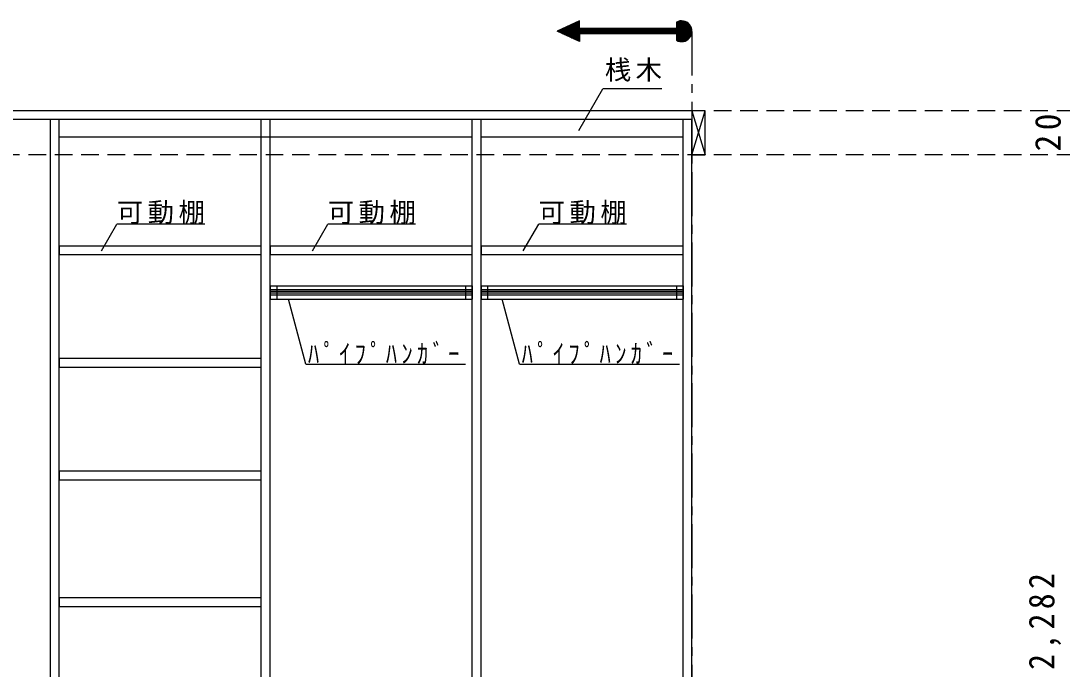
# Model space of a CAD drawing. Units: millimetres at full size, sheet at 1:20; details may follow other scales. Extents: x -8005 to 8005, y -2932 to 2722.
# Drawn here: x 1633 to 4003, y -679 to 795 of the extents above; entities that cross this region are included whole.
import ezdxf

# ---------------------------------------------------------------- set-up
doc = ezdxf.new("R2010")
doc.units = ezdxf.units.MM
doc.header["$LTSCALE"] = 20
doc.linetypes.add('CHAIN1', pattern=[8, 5, -1, 1, -1])
doc.linetypes.add('DASHED2', pattern=[3, 2, -1])
for name, color, linetype in [('0-2_本体', 2, 'Continuous'), ('0-4_可動棚', 3, 'Continuous'), ('0-6_ﾊﾟｲﾌﾟﾊﾝｶﾞｰ', 4, 'Continuous'), ('0-7_桟木・巾木', 2, 'Continuous'), ('0-8_引き出し', 2, 'Continuous'), ('0-A_文字', 7, 'Continuous'), ('0-B_寸法', 7, 'Continuous')]:
    doc.layers.add(name, color=color, linetype=linetype)
doc.styles.add('ＭＳ ゴシック', font='')
doc.styles.get('ＭＳ ゴシック').set_extended_font_data('MS Gothic')

msp = doc.modelspace()

# ---------------------------------------------------------------- linework, layer by layer
at = {"layer": '0-2_本体', "color": 3}
for p, q in [((3160.66, 590.73), (1220.66, 590.73)), ((3160.66, 570.73), (1220.66, 570.73)), ((1700.66, -1711.27), (1700.66, 570.73)), ((1720.66, -1711.27), (1720.66, 570.73)), ((2180.66, -1711.27), (2180.66, 570.73)), ((2200.66, -1711.27), (2200.66, 570.73)), ((2660.66, -1711.27), (2660.66, 570.73)), ((2680.66, -1711.27), (2680.66, 570.73)), ((3140.66, -1711.27), (3140.66, 570.73)), ((3160.66, 590.73), (3160.66, 570.73)), ((3160.66, -1711.27), (3160.66, 570.73))]:
    msp.add_line(p, q, dxfattribs=at)
at = {"layer": '0-4_可動棚'}
for p, q in [((2179.66, 283.23), (1721.66, 283.23)), ((2659.66, 283.23), (2201.66, 283.23)), ((3139.66, 283.23), (2681.66, 283.23)), ((2179.66, 27.23), (1721.66, 27.23)), ((2179.66, -228.77), (1721.66, -228.77)), ((1721.66, -248.77), (1721.66, -228.77)), ((2179.66, -228.77), (2179.66, -248.77)), ((2179.66, -248.77), (1721.66, -248.77)), ((2179.66, -516.77), (1721.66, -516.77))]:
    msp.add_line(p, q, dxfattribs=at)
for points in [[(2179.66, 283.23), (2179.66, 263.23), (1721.66, 263.23), (1721.66, 283.23)], [(2659.66, 283.23), (2659.66, 263.23), (2201.66, 263.23), (2201.66, 283.23)], [(3139.66, 283.23), (3139.66, 263.23), (2681.66, 263.23), (2681.66, 283.23)], [(2179.66, 27.23), (2179.66, 7.23), (1721.66, 7.23), (1721.66, 27.23)], [(2179.66, -516.77), (2179.66, -536.77), (1721.66, -536.77), (1721.66, -516.77)]]:
    msp.add_lwpolyline(points, dxfattribs=at)
at = {"layer": '0-6_ﾊﾟｲﾌﾟﾊﾝｶﾞｰ', "color": 3}
for p, q in [((2200.66, 192.73), (2200.66, 162.73)), ((2200.66, 192.73), (2660.66, 192.73)), ((2660.66, 192.73), (2660.66, 162.73)), ((2680.66, 192.73), (2680.66, 162.73)), ((2680.66, 192.73), (3140.66, 192.73)), ((3140.66, 192.73), (3140.66, 162.73)), ((2200.66, 162.73), (2660.66, 162.73)), ((2680.66, 162.73), (3140.66, 162.73))]:
    msp.add_line(p, q, dxfattribs=at)
at = {"layer": '0-6_ﾊﾟｲﾌﾟﾊﾝｶﾞｰ', "color": 7}
for p, q in [((2215.66, 192.73), (2215.66, 162.73)), ((2645.66, 192.73), (2645.66, 162.73)), ((2695.66, 192.73), (2695.66, 162.73)), ((3125.66, 192.73), (3125.66, 162.73))]:
    msp.add_line(p, q, dxfattribs=at)
at = {"layer": '0-6_ﾊﾟｲﾌﾟﾊﾝｶﾞｰ'}
for p, q in [((2660.66, 183.73), (2200.66, 183.73)), ((2660.66, 179.73), (2200.66, 179.73)), ((2660.66, 175.73), (2200.66, 175.73)), ((2660.66, 171.73), (2200.66, 171.73)), ((3140.66, 183.73), (2680.66, 183.73)), ((3140.66, 179.73), (2680.66, 179.73)), ((3140.66, 175.73), (2680.66, 175.73)), ((3140.66, 171.73), (2680.66, 171.73))]:
    msp.add_line(p, q, dxfattribs=at)
at = {"layer": '0-7_桟木・巾木', "color": 7}
for p, q in [((2660.66, 530.73), (1720.66, 530.73)), ((3140.66, 530.73), (2680.66, 530.73))]:
    msp.add_line(p, q, dxfattribs=at)
at = {"layer": '0-8_引き出し', "color": 7}
for p, q in [((3160.66, 590.73), (3190.66, 490.73)), ((3160.66, 490.73), (3190.66, 590.73))]:
    msp.add_line(p, q, dxfattribs=at)
at = {"layer": '0-8_引き出し', "color": 3}
msp.add_lwpolyline([(3190.66, 490.73), (3190.66, 590.73), (3160.66, 590.73), (3160.66, 490.73)], close=True, dxfattribs=at)
at = {"layer": '0-A_文字'}
for p, q in [((2904.76, 795.21), (2853.94, 771.6)), ((2904.76, 755.62), (2877.73, 782.65)), ((2904.76, 758.45), (2879.66, 783.55)), ((2904.76, 761.27), (2881.59, 784.44)), ((2904.76, 764.1), (2883.52, 785.34)), ((2905.99, 765.7), (2885.45, 786.24)), ((2908.82, 765.7), (2887.39, 787.13)), ((2911.65, 765.7), (2889.32, 788.03)), ((2914.48, 765.7), (2891.25, 788.93)), ((2904.76, 778.24), (2893.18, 789.83)), ((2904.76, 781.07), (2895.11, 790.72)), ((2904.76, 783.9), (2897.04, 791.62)), ((2904.76, 786.73), (2898.97, 792.52)), ((2904.76, 789.56), (2900.9, 793.42)), ((2904.76, 792.39), (2902.83, 794.31)), ((2904.76, 777.49), (2904.76, 795.21)), ((3156.59, 758.34), (3125.25, 789.69)), ((3155.39, 756.72), (3125.25, 786.86)), ((3154.06, 755.22), (3125.25, 784.03)), ((3157.67, 760.09), (3125.55, 792.22)), ((3158.61, 761.98), (3127.43, 793.16)), ((3159.41, 764.01), (3129.47, 793.96)), ((3160.04, 766.21), (3131.67, 794.58)), ((3160.47, 768.61), (3134.06, 795.02)), ((3160.66, 771.25), (3136.7, 795.2)), ((3160.52, 774.22), (3139.67, 795.06)), ((3159.86, 777.71), (3143.16, 794.4)), ((3158.1, 782.29), (3147.75, 792.65)), ((2904.76, 747.99), (2853.94, 771.6)), ((2855.62, 770.82), (2854.56, 771.88)), ((2860.9, 768.36), (2856.49, 772.78)), ((2866.19, 765.91), (2858.42, 773.68)), ((2871.47, 763.45), (2860.35, 774.57)), ((2876.75, 761), (2862.28, 775.47)), ((2882.03, 758.54), (2864.21, 776.37)), ((2887.32, 756.09), (2866.14, 777.26)), ((2892.6, 753.64), (2868.07, 778.16)), ((2897.88, 751.18), (2870, 779.06)), ((2903.17, 748.73), (2871.94, 779.96)), ((2904.76, 749.96), (2873.87, 780.85)), ((2904.76, 752.79), (2875.8, 781.75)), ((3125.25, 765.7), (2904.76, 765.7)), ((2904.76, 765.7), (2904.76, 747.99)), ((2917.31, 765.7), (2905.51, 777.49)), ((2920.13, 765.7), (2908.34, 777.49)), ((2922.96, 765.7), (2911.17, 777.49)), ((2925.79, 765.7), (2914, 777.49)), ((2928.62, 765.7), (2916.83, 777.49)), ((2931.45, 765.7), (2919.65, 777.49)), ((2934.28, 765.7), (2922.48, 777.49)), ((2937.1, 765.7), (2925.31, 777.49)), ((2939.93, 765.7), (2928.14, 777.49)), ((2942.76, 765.7), (2930.97, 777.49)), ((2945.59, 765.7), (2933.8, 777.49)), ((2948.42, 765.7), (2936.62, 777.49)), ((2951.25, 765.7), (2939.45, 777.49)), ((2954.08, 765.7), (2942.28, 777.49)), ((2956.9, 765.7), (2945.11, 777.49)), ((2959.73, 765.7), (2947.94, 777.49)), ((2962.56, 765.7), (2950.77, 777.49)), ((2965.39, 765.7), (2953.6, 777.49)), ((2968.22, 765.7), (2956.42, 777.49)), ((2971.05, 765.7), (2959.25, 777.49)), ((2973.87, 765.7), (2962.08, 777.49)), ((2976.7, 765.7), (2964.91, 777.49)), ((2979.53, 765.7), (2967.74, 777.49)), ((2982.36, 765.7), (2970.57, 777.49)), ((2985.19, 765.7), (2973.39, 777.49)), ((2988.02, 765.7), (2976.22, 777.49)), ((2990.84, 765.7), (2979.05, 777.49)), ((2993.67, 765.7), (2981.88, 777.49)), ((2996.5, 765.7), (2984.71, 777.49)), ((2999.33, 765.7), (2987.54, 777.49)), ((3002.16, 765.7), (2990.36, 777.49)), ((3004.99, 765.7), (2993.19, 777.49)), ((3007.82, 765.7), (2996.02, 777.49)), ((3010.64, 765.7), (2998.85, 777.49)), ((3013.47, 765.7), (3001.68, 777.49)), ((3016.3, 765.7), (3004.51, 777.49)), ((3019.13, 765.7), (3007.34, 777.49)), ((3021.96, 765.7), (3010.16, 777.49)), ((3024.79, 765.7), (3012.99, 777.49)), ((3027.61, 765.7), (3015.82, 777.49)), ((3030.44, 765.7), (3018.65, 777.49)), ((3033.27, 765.7), (3021.48, 777.49)), ((3036.1, 765.7), (3024.31, 777.49)), ((3038.93, 765.7), (3027.13, 777.49)), ((3041.76, 765.7), (3029.96, 777.49)), ((3044.58, 765.7), (3032.79, 777.49)), ((3047.41, 765.7), (3035.62, 777.49)), ((3050.24, 765.7), (3038.45, 777.49)), ((3053.07, 765.7), (3041.28, 777.49)), ((3055.9, 765.7), (3044.1, 777.49)), ((3058.73, 765.7), (3046.93, 777.49)), ((3061.56, 765.7), (3049.76, 777.49)), ((3064.38, 765.7), (3052.59, 777.49)), ((3067.21, 765.7), (3055.42, 777.49)), ((3070.04, 765.7), (3058.25, 777.49)), ((3072.87, 765.7), (3061.08, 777.49)), ((3075.7, 765.7), (3063.9, 777.49)), ((3078.53, 765.7), (3066.73, 777.49)), ((3081.35, 765.7), (3069.56, 777.49)), ((3084.18, 765.7), (3072.39, 777.49)), ((3087.01, 765.7), (3075.22, 777.49)), ((3089.84, 765.7), (3078.05, 777.49)), ((3092.67, 765.7), (3080.87, 777.49)), ((3095.5, 765.7), (3083.7, 777.49)), ((3098.33, 765.7), (3086.53, 777.49)), ((3101.15, 765.7), (3089.36, 777.49)), ((3103.98, 765.7), (3092.19, 777.49)), ((3106.81, 765.7), (3095.02, 777.49)), ((3109.64, 765.7), (3097.84, 777.49)), ((3112.47, 765.7), (3100.67, 777.49)), ((3115.3, 765.7), (3103.5, 777.49)), ((3118.12, 765.7), (3106.33, 777.49)), ((3120.95, 765.7), (3109.16, 777.49)), ((3123.78, 765.7), (3111.99, 777.49)), ((3143.44, 748.87), (3114.82, 777.49)), ((3145.56, 749.57), (3117.64, 777.49)), ((3147.53, 750.44), (3120.47, 777.49)), ((3149.35, 751.44), (3123.3, 777.49)), ((3152.61, 753.84), (3125.25, 781.21)), ((3151.04, 752.58), (3125.25, 778.38)), ((3125.25, 765.7), (3125.25, 751.15)), ((3141.14, 748.34), (3125.25, 764.23)), ((3138.61, 748.04), (3125.25, 761.41)), ((3135.81, 748.02), (3125.25, 758.58)), ((3132.58, 748.41), (3125.25, 755.75)), ((3128.63, 749.54), (3125.25, 752.92)), ((2902.94, 545.66), (2957.77, 640.62)), ((3092.35, 640.62), (2957.77, 640.62)), ((1816.82, 272.17), (1851.84, 332.82)), ((2051.84, 332.82), (1851.84, 332.82)), ((2296.82, 272.17), (2331.84, 332.82)), ((2531.84, 332.82), (2331.84, 332.82)), ((2776.82, 272.17), (2811.84, 332.82)), ((3011.84, 332.82), (2811.84, 332.82)), ((2282.06, 14.43), (2242.32, 162.73)), ((2768.45, 14.43), (2728.72, 162.73)), ((2282.06, 14.43), (2645.63, 14.43)), ((2768.45, 14.43), (3132.02, 14.43))]:
    msp.add_line(p, q, dxfattribs=at)
at = {"layer": '0-A_文字', "linetype": 'CHAIN1'}
msp.add_line((3160.66, 771.25), (3160.66, -1711.27), dxfattribs=at)
at = {"layer": '0-A_文字'}
msp.add_lwpolyline([(3125.25, 792.04), (3125.25, 777.49), (2904.76, 777.49)], dxfattribs=at)
msp.add_arc((3137.05, 771.6), 23.61, 240, 120, dxfattribs=at)
at = {"layer": '0-B_寸法', "color": 4, "linetype": 'DASHED2'}
for p, q in [((6790.66, 590.73), (1220.66, 590.73)), ((6790.66, 490.73), (1220.66, 490.73))]:
    msp.add_line(p, q, dxfattribs=at)

# ---------------------------------------------------------------- texts
at = {"layer": '0-A_文字', "char_height": 43.99, "attachment_point": 7, "style": 'ＭＳ ゴシック'}
for s, insert in [('\\T1.17;桟木', (2962.35, 657.08)), ('\\T1.17;可動棚', (1851.84, 332.82)), ('\\T1.17;可動棚', (2331.84, 332.82)), ('\\T1.17;可動棚', (2811.84, 332.82)), ('\\T1.39;\\W0.85;ﾊﾟｲﾌﾟﾊﾝｶﾞｰ', (2286.9, 14.43)), ('\\T1.39;\\W0.85;ﾊﾟｲﾌﾟﾊﾝｶﾞｰ', (2773.3, 14.43))]:
    msp.add_mtext(s, dxfattribs=dict(at, insert=insert))
at = {"layer": '0-B_寸法', "char_height": 58.65, "attachment_point": 7, "rotation": 90, "style": 'ＭＳ ゴシック'}
for s, insert in [('\\T1.27;\\W0.95;20', (4000.66, 498.31)), ('\\T1.28;\\W0.9;2,282', (4000.66, -680.27))]:
    msp.add_mtext(s, dxfattribs=dict(at, insert=insert))

doc.saveas('drawing.dxf')
